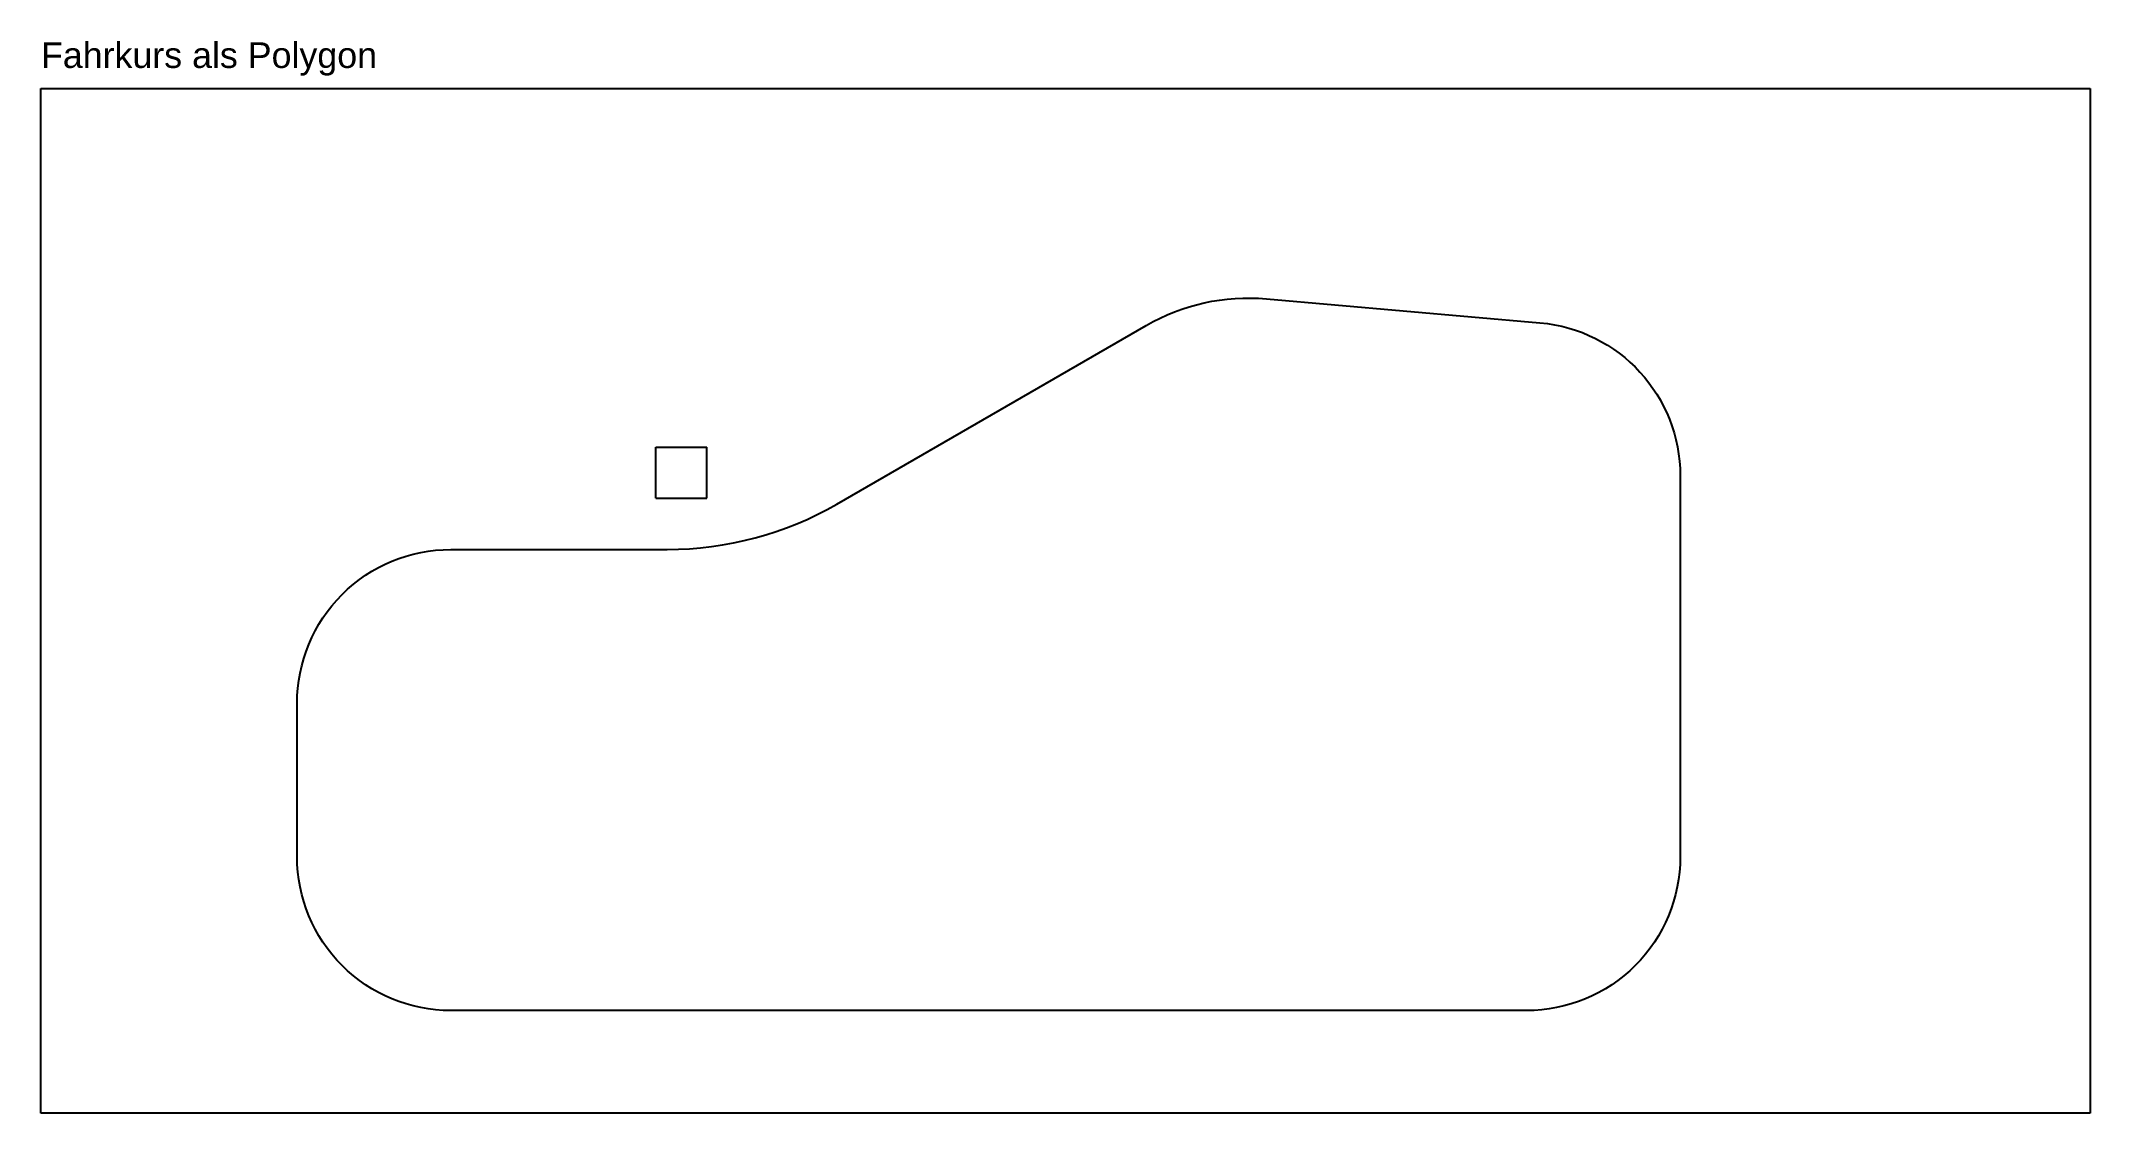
# Model space of a CAD drawing. Header units: millimetres. Extents: x 0 to 20000, y -5000 to 5463.
import ezdxf

# ---------------------------------------------------------------- set-up
doc = ezdxf.new("R2010")
doc.units = ezdxf.units.MM
doc.layers.add('Bauliche_Strukturen', color=7, linetype='Continuous')
doc.layers.add('Fahrkurs_1_als_Polygon', color=4, linetype='Continuous')
doc.styles.get("Standard").update_dxf_attribs({"font": 'arial.ttf'})

msp = doc.modelspace()

# ---------------------------------------------------------------- linework, layer by layer
at = {"layer": 'Bauliche_Strukturen'}
for p, q in [((0, 0), (0, 5000)), ((0, 5000), (20000, 5000)), ((20000, 5000), (20000, -5000)), ((6000, 1000), (6000, 1500)), ((6000, 1500), (6500, 1500)), ((6500, 1000), (6500, 1500)), ((6000, 1000), (6500, 1000)), ((0, -5000), (0, 0)), ((20000, -5000), (0, -5000))]:
    msp.add_line(p, q, dxfattribs=at)
at = {"layer": 'Fahrkurs_1_als_Polygon'}
msp.add_lwpolyline([(2500, -2500), (2500, -1000, -0.414214), (4000, 500), (6113, 500, 0.131652), (7768, 943), (10787, 2687, -0.153915), (11961, 2947), (14631, 2713, -0.388879), (16000, 1219), (16000, -2500, -0.414214), (14500, -4000), (4000, -4000, -0.414214)], format="xyb", close=True, dxfattribs=at)

# ---------------------------------------------------------------- texts
msp.add_text('Fahrkurs als Polygon', height=250, dxfattribs=at).set_placement((0, 5200))

doc.saveas('drawing.dxf')
